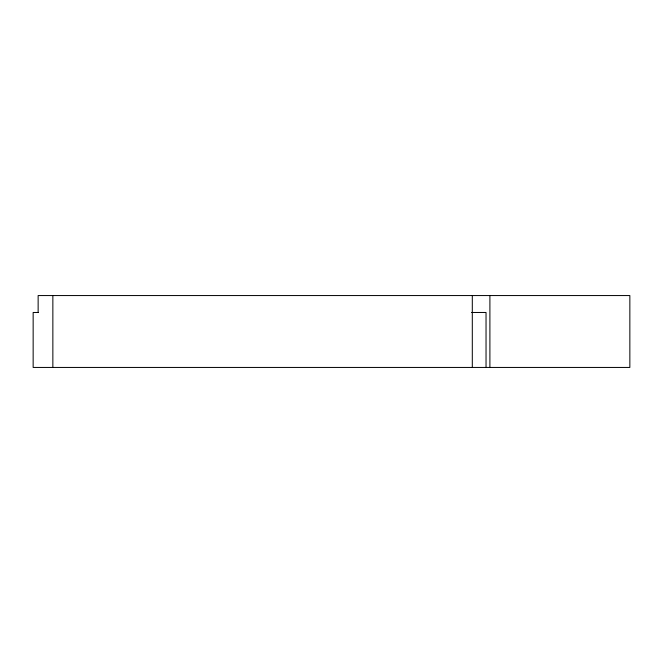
<?xml version="1.0" encoding="UTF-8"?>
<svg xmlns="http://www.w3.org/2000/svg" width="663" height="663" viewBox="0 0 663 663"><rect width="100%" height="100%" fill="white"/><g stroke="black" fill="none" stroke-linecap="round" stroke-linejoin="round"><path stroke-width="0.99" d="M38.33 312.472L33.15 312.472L33.15 367.443L629.85 367.443L629.85 295.557L38.139 295.557L38.139 312.472M471.542 312.472L486.037 312.472L486.037 367.443M489.899 295.557L489.899 367.443M472.305 295.557L472.305 367.443M52.858 295.557L52.858 367.443"/></g></svg>
